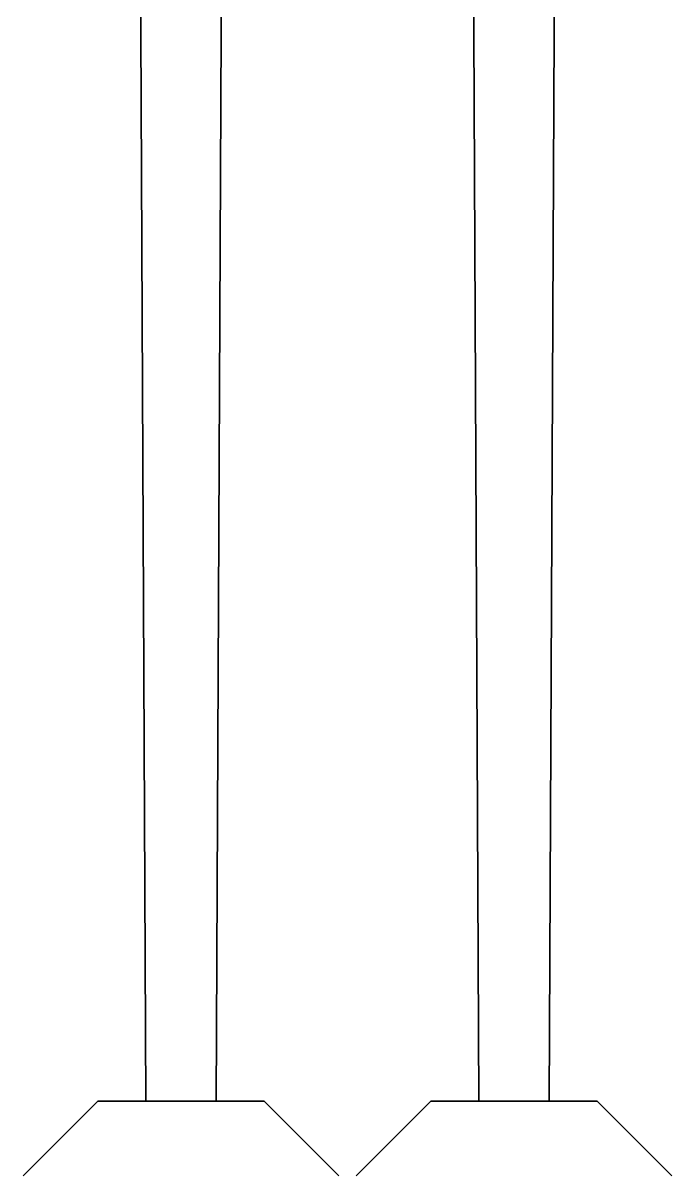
# Model space of a CAD drawing. Extents: x -1.2 to 1.2, y -5 to 5.4.
# Drawn here: x -1.013 to 1.013, y -5.033 to -1.434 of the extents above; entities that cross this region are included whole.
import ezdxf

# ---------------------------------------------------------------- set-up
doc = ezdxf.new("R2010")
doc.units = 0
doc.layers.add('LEGS', color=5, linetype='CONTINUOUS')
doc.layers.add('SPADES', color=4, linetype='CONTINUOUS')

msp = doc.modelspace()

# ---------------------------------------------------------------- linework, layer by layer
at = {"layer": 'LEGS'}
for points in [[(-0.65, -0.57, 0.44), (-0.63, -4.8, 0.44), (-0.63, -4.8, 0.58), (-0.65, -0.57, 0.91)], [(-0.65, -0.57, 0.91), (-0.63, -4.8, 0.58), (-0.41, -4.8, 0.58), (-0.39, -0.57, 0.91)], [(-0.39, -0.57, 0.44), (-0.41, -4.8, 0.44), (-0.63, -4.8, 0.44), (-0.65, -0.57, 0.44)], [(-0.41, -4.8, 0.58), (-0.41, -4.8, 0.44), (-0.39, -0.57, 0.44), (-0.39, -0.57, 0.91)], [(0.39, -0.57, 0.44), (0.41, -4.8, 0.44), (0.41, -4.8, 0.58), (0.39, -0.57, 0.91)], [(0.39, -0.57, 0.91), (0.41, -4.8, 0.58), (0.63, -4.8, 0.58), (0.65, -0.57, 0.91)], [(0.65, -0.57, 0.44), (0.63, -4.8, 0.44), (0.41, -4.8, 0.44), (0.39, -0.57, 0.44)], [(0.63, -4.8, 0.58), (0.63, -4.8, 0.44), (0.65, -0.57, 0.44), (0.65, -0.57, 0.91)], [(-0.63, -4.8, 0.58), (-0.63, -4.8, 0.44), (-0.41, -4.8, 0.44), (-0.41, -4.8, 0.58)], [(0.41, -4.8, 0.58), (0.41, -4.8, 0.44), (0.63, -4.8, 0.44), (0.63, -4.8, 0.58)]]:
    msp.add_3dface(points, dxfattribs=at)
at = {"layer": 'SPADES'}
for points in [[(-0.9214, -4.9414, 0.23), (-1.0133, -5.0333, 0.45), (-0.78, -4.8, 0.45), (-0.78, -4.8, 0.23)], [(-1.0133, -5.0333, 0.45), (-0.9214, -4.9414, 0.23), (-0.78, -4.8, 0.23), (-0.78, -4.8, 0.45)], [(-1.0133, -5.0333, 0.54), (-1.0133, -5.0333, 0.45), (-0.78, -4.8, 0.45), (-0.78, -4.8, 0.54)], [(-1.0133, -5.0333, 0.45), (-1.0133, -5.0333, 0.54), (-0.78, -4.8, 0.54), (-0.78, -4.8, 0.45)], [(-0.26, -4.8, 0.23), (-0.26, -4.8, 0.54), (-0.78, -4.8, 0.54), (-0.78, -4.8, 0.23)], [(-0.26, -4.8, 0.54), (-0.26, -4.8, 0.23), (-0.78, -4.8, 0.23), (-0.78, -4.8, 0.54)], [(-0.1186, -4.9414, 0.23), (-0.0267, -5.0333, 0.45), (-0.26, -4.8, 0.45), (-0.26, -4.8, 0.23)], [(-0.0267, -5.0333, 0.45), (-0.1186, -4.9414, 0.23), (-0.26, -4.8, 0.23), (-0.26, -4.8, 0.45)], [(-0.0267, -5.0333, 0.45), (-0.0267, -5.0333, 0.54), (-0.26, -4.8, 0.54), (-0.26, -4.8, 0.45)], [(-0.0267, -5.0333, 0.54), (-0.0267, -5.0333, 0.45), (-0.26, -4.8, 0.45), (-0.26, -4.8, 0.54)], [(0.1186, -4.9414, 0.23), (0.0267, -5.0333, 0.45), (0.26, -4.8, 0.45), (0.26, -4.8, 0.23)], [(0.0267, -5.0333, 0.45), (0.1186, -4.9414, 0.23), (0.26, -4.8, 0.23), (0.26, -4.8, 0.45)], [(0.0267, -5.0333, 0.54), (0.0267, -5.0333, 0.45), (0.26, -4.8, 0.45), (0.26, -4.8, 0.54)], [(0.0267, -5.0333, 0.45), (0.0267, -5.0333, 0.54), (0.26, -4.8, 0.54), (0.26, -4.8, 0.45)], [(0.78, -4.8, 0.23), (0.78, -4.8, 0.54), (0.26, -4.8, 0.54), (0.26, -4.8, 0.23)], [(0.78, -4.8, 0.54), (0.78, -4.8, 0.23), (0.26, -4.8, 0.23), (0.26, -4.8, 0.54)], [(0.9214, -4.9414, 0.23), (1.0133, -5.0333, 0.45), (0.78, -4.8, 0.45), (0.78, -4.8, 0.23)], [(1.0133, -5.0333, 0.45), (0.9214, -4.9414, 0.23), (0.78, -4.8, 0.23), (0.78, -4.8, 0.45)], [(1.0133, -5.0333, 0.54), (1.0133, -5.0333, 0.45), (0.78, -4.8, 0.45), (0.78, -4.8, 0.54)], [(1.0133, -5.0333, 0.45), (1.0133, -5.0333, 0.54), (0.78, -4.8, 0.54), (0.78, -4.8, 0.45)]]:
    msp.add_3dface(points, dxfattribs=at)

doc.saveas('drawing.dxf')
